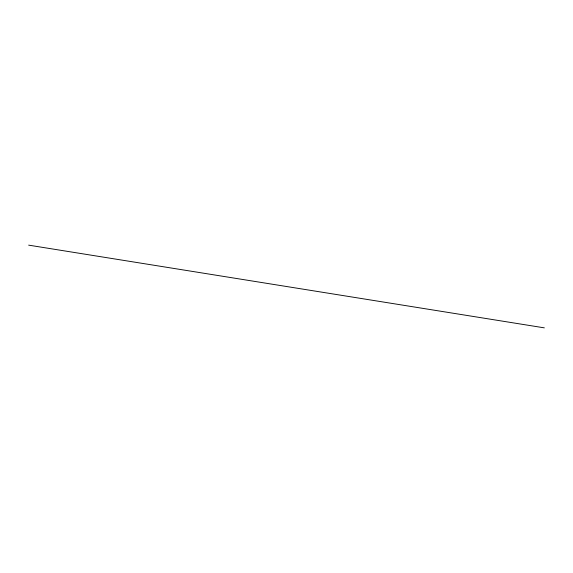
<?xml version="1.0" encoding="UTF-8"?>
<svg xmlns="http://www.w3.org/2000/svg" width="573" height="573" viewBox="0 0 573 573"><rect width="100%" height="100%" fill="white"/><g stroke="black" fill="none" stroke-linecap="round" stroke-linejoin="round"><path stroke-width="0.86" d="M28.65 245.144L544.35 327.856"/></g></svg>
